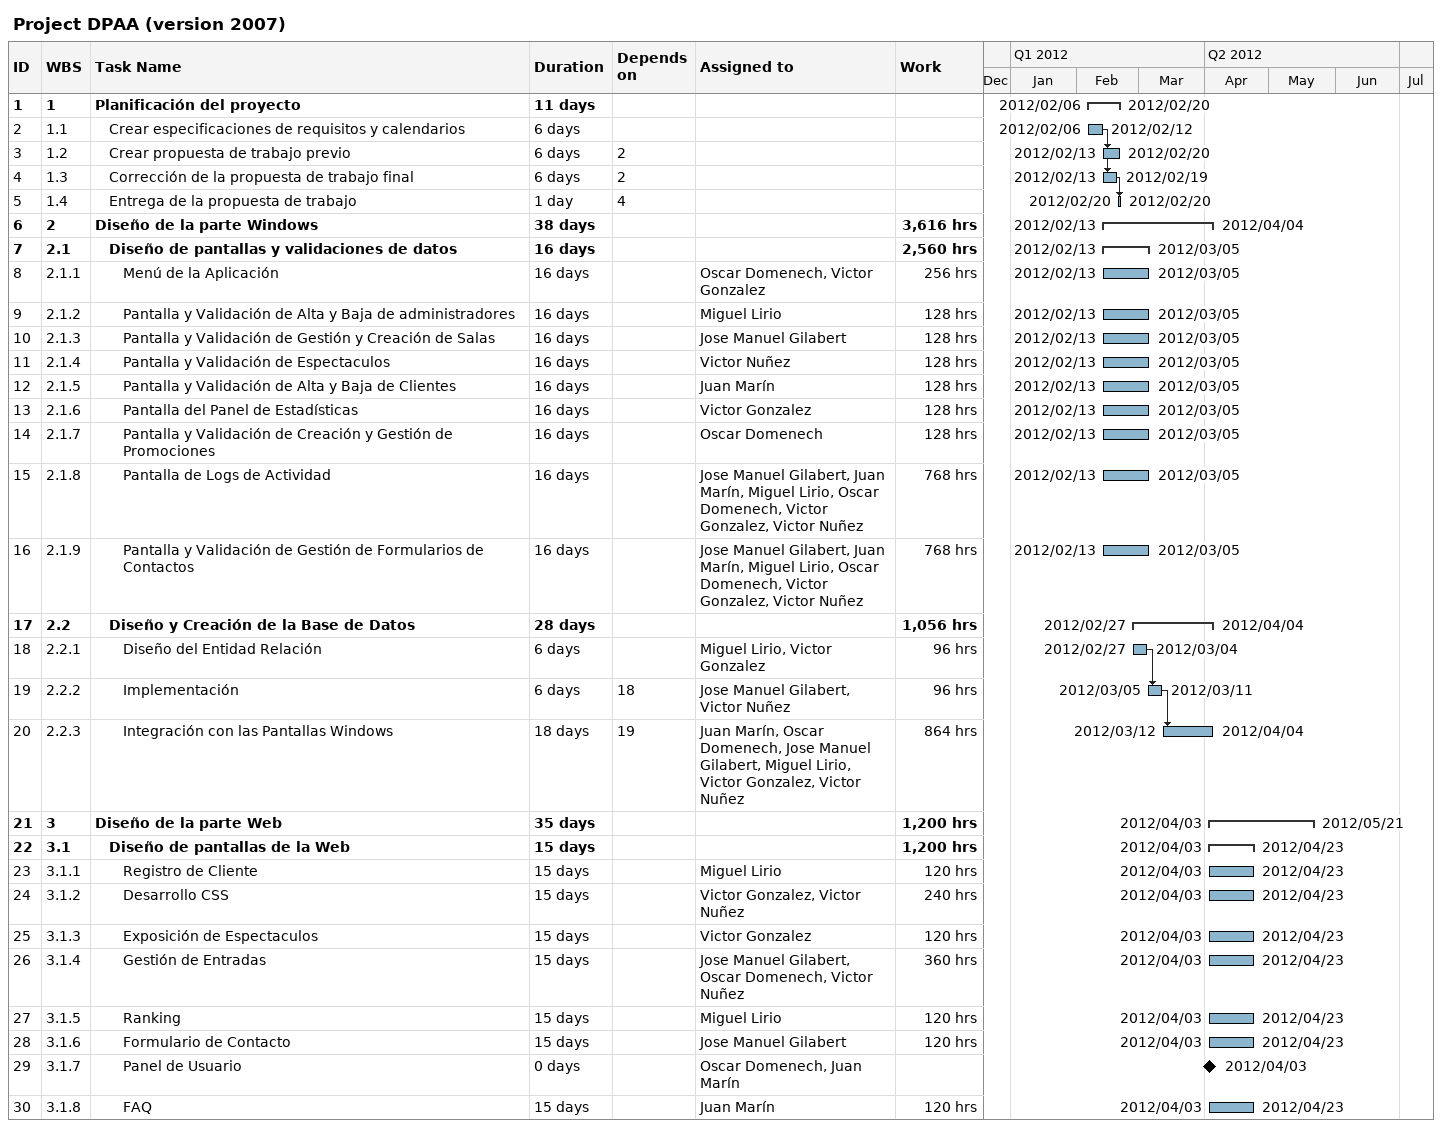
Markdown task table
Project DPAA (version 2007)

| ID | WBS | Task | Duration | Start | Finish | Predecessors | Resources | Work (h) |
|---|---|---|---|---|---|---|---|---|
| 1 | 1 | **Planificación del proyecto** | 11d | 2012-02-06 | 2012-02-20 |  |  |  |
| 2 | 1.1 | Crear especificaciones de requisitos y calendarios | 6d | 2012-02-06 | 2012-02-12 |  |  |  |
| 3 | 1.2 | Crear propuesta de trabajo previo | 6d | 2012-02-13 | 2012-02-20 | 2 |  |  |
| 4 | 1.3 | Corrección de la propuesta de trabajo final | 6d | 2012-02-13 | 2012-02-19 | 2 |  |  |
| 5 | 1.4 | Entrega de la propuesta de trabajo | 1d | 2012-02-20 | 2012-02-20 | 4 |  |  |
| 6 | 2 | **Diseño de la parte Windows** | 38d | 2012-02-13 | 2012-04-04 |  |  | 3616 |
| 7 | 2.1 | **Diseño de pantallas y validaciones de datos** | 16d | 2012-02-13 | 2012-03-05 |  |  | 2560 |
| 8 | 2.1.1 | Menú de la Aplicación | 16d | 2012-02-13 | 2012-03-05 |  | Oscar Domenech, Victor Gonzalez | 256 |
| 9 | 2.1.2 | Pantalla y Validación de Alta y Baja de administradores | 16d | 2012-02-13 | 2012-03-05 |  | Miguel Lirio | 128 |
| 10 | 2.1.3 | Pantalla y Validación de Gestión y Creación de Salas | 16d | 2012-02-13 | 2012-03-05 |  | Jose Manuel Gilabert | 128 |
| 11 | 2.1.4 | Pantalla y Validación de Espectaculos | 16d | 2012-02-13 | 2012-03-05 |  | Victor Nuñez | 128 |
| 12 | 2.1.5 | Pantalla y Validación de Alta y Baja de Clientes | 16d | 2012-02-13 | 2012-03-05 |  | Juan Marín | 128 |
| 13 | 2.1.6 | Pantalla del Panel de Estadísticas | 16d | 2012-02-13 | 2012-03-05 |  | Victor Gonzalez | 128 |
| 14 | 2.1.7 | Pantalla y Validación de Creación y Gestión de Promociones | 16d | 2012-02-13 | 2012-03-05 |  | Oscar Domenech | 128 |
| 15 | 2.1.8 | Pantalla de Logs de Actividad | 16d | 2012-02-13 | 2012-03-05 |  | Jose Manuel Gilabert, Juan Marín, Miguel Lirio, Oscar Domenech, Victor Gonzalez, Victor Nuñez | 768 |
| 16 | 2.1.9 | Pantalla y Validación de Gestión de Formularios de Contactos | 16d | 2012-02-13 | 2012-03-05 |  | Jose Manuel Gilabert, Juan Marín, Miguel Lirio, Oscar Domenech, Victor Gonzalez, Victor Nuñez | 768 |
| 17 | 2.2 | **Diseño y Creación de la Base de Datos** | 28d | 2012-02-27 | 2012-04-04 |  |  | 1056 |
| 18 | 2.2.1 | Diseño del Entidad Relación | 6d | 2012-02-27 | 2012-03-04 |  | Miguel Lirio, Victor Gonzalez | 96 |
| 19 | 2.2.2 | Implementación | 6d | 2012-03-05 | 2012-03-11 | 18 | Jose Manuel Gilabert, Victor Nuñez | 96 |
| 20 | 2.2.3 | Integración con las Pantallas Windows | 18d | 2012-03-12 | 2012-04-04 | 19 | Juan Marín, Oscar Domenech, Jose Manuel Gilabert, Miguel Lirio, Victor Gonzalez, Victor Nuñez | 864 |
| 21 | 3 | **Diseño de la parte Web** | 35d | 2012-04-03 | 2012-05-21 |  |  | 1200 |
| 22 | 3.1 | **Diseño de pantallas de la Web** | 15d | 2012-04-03 | 2012-04-23 |  |  | 1200 |
| 23 | 3.1.1 | Registro de Cliente | 15d | 2012-04-03 | 2012-04-23 |  | Miguel Lirio | 120 |
| 24 | 3.1.2 | Desarrollo CSS | 15d | 2012-04-03 | 2012-04-23 |  | Victor Gonzalez, Victor Nuñez | 240 |
| 25 | 3.1.3 | Exposición de Espectaculos | 15d | 2012-04-03 | 2012-04-23 |  | Victor Gonzalez | 120 |
| 26 | 3.1.4 | Gestión de Entradas | 15d | 2012-04-03 | 2012-04-23 |  | Jose Manuel Gilabert, Oscar Domenech, Victor Nuñez | 360 |
| 27 | 3.1.5 | Ranking | 15d | 2012-04-03 | 2012-04-23 |  | Miguel Lirio | 120 |
| 28 | 3.1.6 | Formulario de Contacto | 15d | 2012-04-03 | 2012-04-23 |  | Jose Manuel Gilabert | 120 |
| 29 | 3.1.7 | Panel de Usuario | 0d | 2012-04-03 | 2012-04-03 |  | Oscar Domenech, Juan Marín |  |
| 30 | 3.1.8 | FAQ | 15d | 2012-04-03 | 2012-04-23 |  | Juan Marín | 120 |
